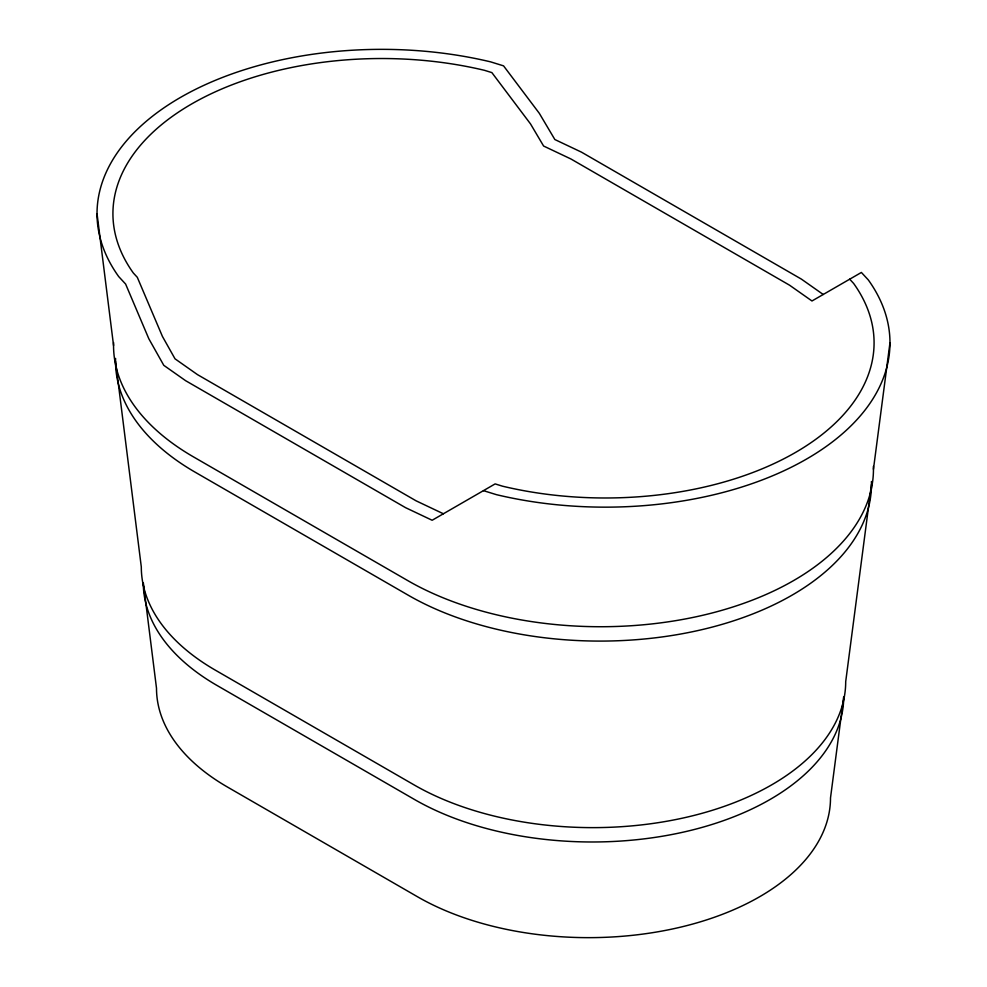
<?xml version="1.0" encoding="UTF-8"?>
<svg xmlns="http://www.w3.org/2000/svg" width="987" height="987" viewBox="0 0 987 987"><rect width="100%" height="100%" fill="white"/><g stroke="black" fill="none" stroke-linecap="round" stroke-linejoin="round"><path stroke-width="1.48" d="M871.472 484.407L845.699 681.647A252.869 145.99 0 0 1 689.605 816.52A252.869 145.99 0 0 1 414.034 784.875L215.363 670.173A252.869 145.99 0 0 1 141.301 566.945L115.528 361.316M873.446 469.244L889.966 342.81M483.445 490.65L496.387 494.647A284.651 164.335 0 0 0 806.601 459.017A284.651 164.335 0 0 0 868.301 279.913L861.38 272.449L811.98 300.973L789.551 285.194L570.93 158.981L543.603 146.027L530.525 123.93L491.871 72.606L484.531 70.336A268.76 155.169 0 0 0 191.638 103.968A268.76 155.169 0 0 0 133.381 273.066L137.304 277.31L162.436 336.444L175.02 358.824L197.449 374.604L416.07 500.816L443.397 513.771M823.22 294.484L801.382 279.111L581.466 152.146L554.854 139.537L539.309 113.308L503.555 65.858L490.613 61.86A284.651 164.335 0 0 0 180.399 97.479A284.651 164.335 0 0 0 118.699 276.582L125.62 284.059L148.827 338.751L163.78 365.326L185.618 380.686L405.534 507.651L432.146 520.26L495.129 483.901L502.469 486.172A268.76 155.169 0 0 0 795.362 452.527A268.76 155.169 0 0 0 853.619 283.429L849.696 279.185M97.034 213.685L113.554 345.499M873.409 466.308A272.794 157.488 0 0 1 707.395 614.173A272.794 157.488 0 0 1 407.767 580.603L193.452 456.87A272.794 157.488 0 0 1 113.591 342.575M871.422 481.496A271.363 156.674 0 0 1 706.285 628.596A271.363 156.674 0 0 1 408.223 595.198L195.007 472.107A271.363 156.674 0 0 1 115.578 358.404M843.712 696.81L830.499 797.965A241.951 139.685 0 0 1 681.141 927.015A241.951 139.685 0 0 1 417.464 896.739L227.368 786.984A241.951 139.685 0 0 1 156.501 688.21L143.288 582.762A251.438 145.163 0 0 0 216.93 685.41L414.478 799.47A251.438 145.163 0 0 0 688.494 830.931A251.438 145.163 0 0 0 843.712 696.81"/></g></svg>
